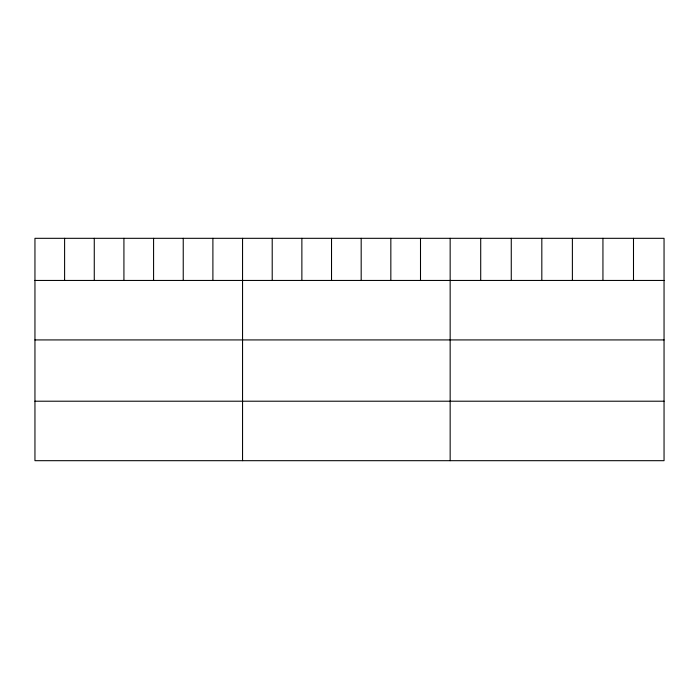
<?xml version="1.0" encoding="UTF-8"?>
<svg xmlns="http://www.w3.org/2000/svg" width="699" height="699" viewBox="0 0 699 699"><rect width="100%" height="100%" fill="white"/><g stroke="black" fill="none" stroke-linecap="round" stroke-linejoin="round"><path stroke-width="1.05" d="M664.05 280.448L664.05 460.685L34.95 460.685L34.95 238.315L664.05 238.315L664.05 280.448L34.95 280.448M34.95 339.924L664.05 339.924M34.95 401.209L664.05 401.209M633.495 238.315L633.495 280.448M602.94 238.315L602.94 280.448M572.385 238.315L572.385 280.448M541.821 238.315L541.821 280.448M511.266 238.315L511.266 280.448M480.711 238.315L480.711 280.448M450.156 238.315L450.156 460.685M420.501 238.315L420.501 280.448M390.837 238.315L390.837 280.448M361.182 238.315L361.182 280.448M331.527 238.315L331.527 280.448M301.872 238.315L301.872 280.448M272.208 238.315L272.208 280.448M242.553 238.315L242.553 460.685M212.898 238.315L212.898 280.448M183.234 238.315L183.234 280.448M153.579 238.315L153.579 280.448M123.924 238.315L123.924 280.448M94.269 238.315L94.269 280.448M64.605 238.315L64.605 280.448"/></g></svg>
